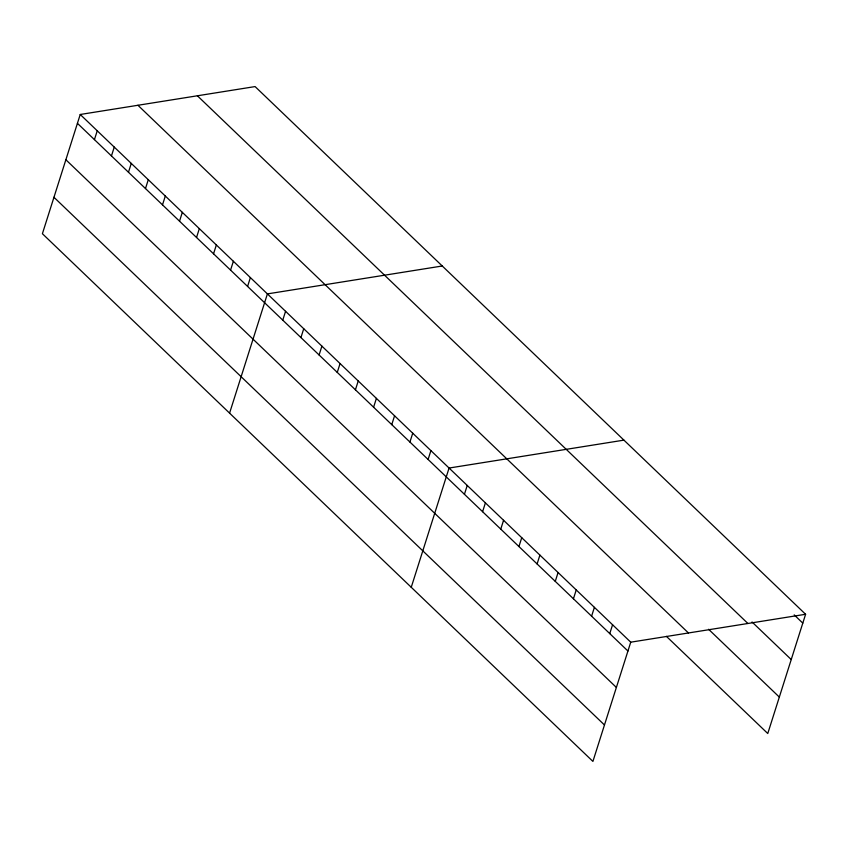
<?xml version="1.0" encoding="UTF-8"?>
<svg xmlns="http://www.w3.org/2000/svg" width="848" height="848" viewBox="0 0 848 848"><rect width="100%" height="100%" fill="white"/><g stroke="black" fill="none" stroke-linecap="round" stroke-linejoin="round"><path stroke-width="1.27" d="M805.6 614.281L255.089 86.581L80.231 114.48L42.4 233.719L592.911 761.419L630.742 642.18L805.6 614.281L767.769 733.52L666.422 636.371M94.435 139.634L97.244 130.793M111.448 155.947L114.257 147.107M128.472 172.25L131.27 163.41M145.485 188.563L148.294 179.723M162.498 204.877L165.307 196.036M179.522 221.19L182.32 212.339M196.535 237.493L199.333 228.653M213.548 253.806L216.357 244.966M230.561 270.12L233.37 261.279M247.584 286.433L250.383 277.582M229.575 413.146L267.396 293.896L442.264 265.996M282.766 320.152L285.564 311.311M300.934 337.568L303.732 328.727M319.092 354.983L321.901 346.143M337.26 372.399L340.069 363.559M355.429 389.804L358.238 380.964M373.597 407.22L376.406 398.38M391.765 424.636L394.564 415.796M409.934 442.052L412.732 433.211M428.102 459.468L430.901 450.627M411.248 587.282L449.069 468.043L623.927 440.133M464.428 494.289L467.237 485.448M482.597 511.704L485.406 502.864M500.765 529.12L503.574 520.28M518.934 546.536L521.743 537.696M537.102 563.952L539.9 555.111M555.27 581.368L558.069 572.527M573.439 598.773L576.237 589.932M591.597 616.189L594.406 607.348M609.765 633.604L612.574 624.764M794.194 614.874L802.791 623.121M752.038 621.976L791.237 659.553M197.383 95.782L747.894 623.481M708.578 629.269L779.333 697.088M137.927 105.269L688.438 632.968M80.231 114.48L630.742 642.18M77.422 123.32L627.933 651.02M65.868 159.753L616.379 687.452M53.954 197.287L604.465 724.987"/></g></svg>
